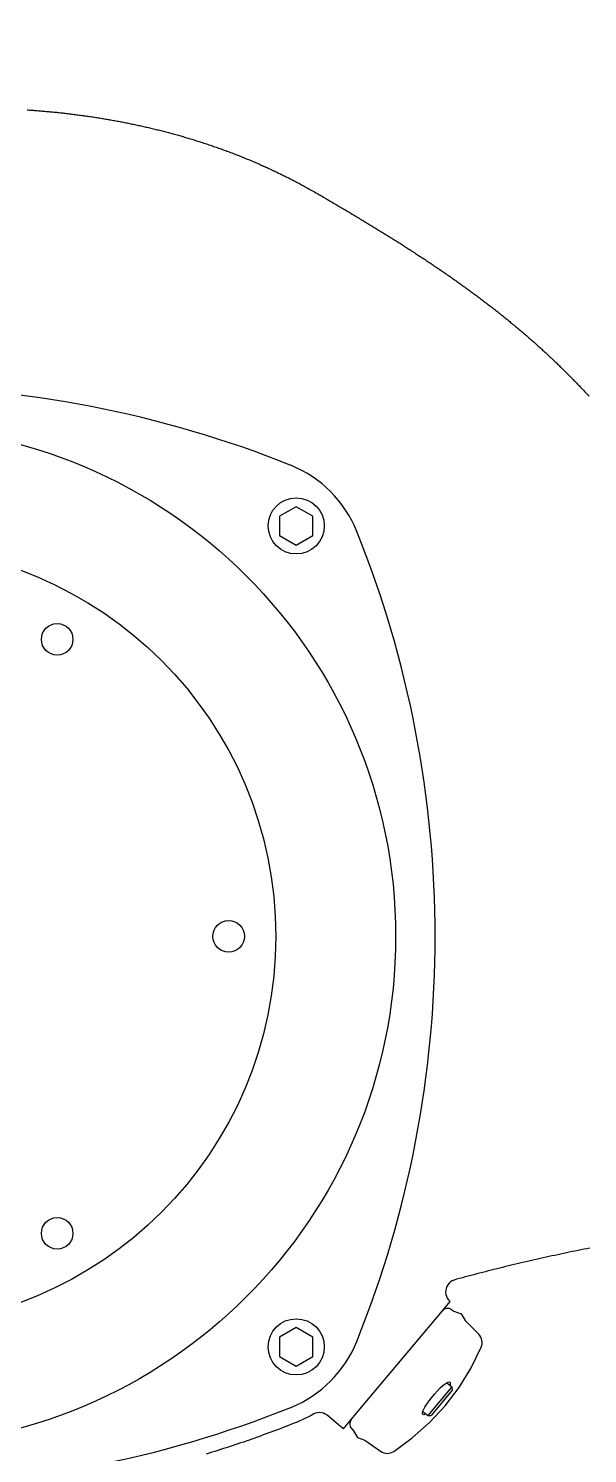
# Model space of a CAD drawing. Extents: x 0 to 216, y -5 to 280.
# Drawn here: x 122.37 to 125.17, y 187.08 to 194.22 of the extents above; entities that cross this region are included whole.
import ezdxf

# ---------------------------------------------------------------- set-up
doc = ezdxf.new("R2010")
doc.units = 0
doc.header["$LTSCALE"] = 10
doc.header["$MEASUREMENT"] = 0
doc.linetypes.add('SHORT_DASH', pattern=[0.125, 0.03125, -0.0625, 0.03125])
doc.layers.add('CADdetails-9-EXTRAFINE', color=9, linetype='CONTINUOUS')

msp = doc.modelspace()

# ---------------------------------------------------------------- linework, layer by layer
at = {"layer": 'CADdetails-9-EXTRAFINE', "linetype": 'Continuous'}
for p, q in [((123.7139, 191.8214), (123.6305, 191.7732)), ((123.7972, 191.7732), (123.7139, 191.8214)), ((123.6305, 191.7732), (123.6305, 191.677)), ((123.7972, 191.677), (123.7972, 191.7732)), ((123.6305, 191.677), (123.7139, 191.6289)), ((123.7139, 191.6289), (123.7972, 191.677)), ((125.0237, 188.0733), (125.0091, 188.0701)), ((125.0382, 188.0764), (125.0237, 188.0733)), ((125.0528, 188.0795), (125.0382, 188.0764)), ((125.0674, 188.0825), (125.0528, 188.0795)), ((125.082, 188.0856), (125.0674, 188.0825)), ((125.0965, 188.0886), (125.082, 188.0856)), ((125.1111, 188.0916), (125.0965, 188.0886)), ((125.1257, 188.0945), (125.1111, 188.0916)), ((125.1403, 188.0975), (125.1257, 188.0945)), ((125.1549, 188.1004), (125.1403, 188.0975)), ((125.1695, 188.1033), (125.1549, 188.1004)), ((125.1842, 188.1062), (125.1695, 188.1033)), ((124.719, 188.0027), (124.7045, 187.9991)), ((124.7334, 188.0063), (124.719, 188.0027)), ((124.7479, 188.0098), (124.7334, 188.0063)), ((124.7623, 188.0134), (124.7479, 188.0098)), ((124.7768, 188.0169), (124.7623, 188.0134)), ((124.7913, 188.0204), (124.7768, 188.0169)), ((124.8058, 188.0239), (124.7913, 188.0204)), ((124.8203, 188.0273), (124.8058, 188.0239)), ((124.8348, 188.0308), (124.8203, 188.0273)), ((124.8493, 188.0342), (124.8348, 188.0308)), ((124.8638, 188.0376), (124.8493, 188.0342)), ((124.8783, 188.0409), (124.8638, 188.0376)), ((124.8928, 188.0443), (124.8783, 188.0409)), ((124.9073, 188.0476), (124.8928, 188.0443)), ((124.9218, 188.0509), (124.9073, 188.0476)), ((124.9364, 188.0541), (124.9218, 188.0509)), ((124.9509, 188.0574), (124.9364, 188.0541)), ((124.9654, 188.0606), (124.9509, 188.0574)), ((124.98, 188.0638), (124.9654, 188.0606)), ((124.9945, 188.067), (124.98, 188.0638)), ((125.0091, 188.0701), (124.9945, 188.067)), ((124.4795, 187.9302), (124.4732, 187.9224)), ((124.4871, 187.9369), (124.4795, 187.9302)), ((124.4956, 187.9424), (124.4871, 187.9369)), ((124.5047, 187.9464), (124.4956, 187.9424)), ((124.5171, 187.9499), (124.5047, 187.9464)), ((124.546, 187.9578), (124.5171, 187.9499)), ((124.5603, 187.9616), (124.546, 187.9578)), ((124.5747, 187.9655), (124.5603, 187.9616)), ((124.5891, 187.9693), (124.5747, 187.9655)), ((124.6035, 187.9731), (124.5891, 187.9693)), ((124.6179, 187.9769), (124.6035, 187.9731)), ((124.6324, 187.9806), (124.6179, 187.9769)), ((124.6468, 187.9844), (124.6324, 187.9806)), ((124.6612, 187.9881), (124.6468, 187.9844)), ((124.6756, 187.9918), (124.6612, 187.9881)), ((124.6901, 187.9954), (124.6756, 187.9918)), ((124.7045, 187.9991), (124.6901, 187.9954)), ((124.4627, 187.8945), (124.4623, 187.8844)), ((124.4623, 187.8844), (124.4635, 187.8745)), ((124.4647, 187.9043), (124.4627, 187.8945)), ((124.4635, 187.8745), (124.4662, 187.8648)), ((124.4682, 187.9137), (124.4647, 187.9043)), ((124.4662, 187.8648), (124.4705, 187.8556)), ((124.4732, 187.9224), (124.4682, 187.9137)), ((123.9897, 187.2479), (124.4458, 187.7915)), ((124.4458, 187.7915), (124.4848, 187.838)), ((124.4705, 187.8556), (124.4763, 187.8472)), ((124.4763, 187.8472), (124.4848, 187.838)), ((124.493, 187.7977), (124.504, 187.79)), ((124.504, 187.79), (124.5406, 187.7767)), ((124.5406, 187.7767), (124.56, 187.743)), ((124.56, 187.743), (124.6282, 187.6748)), ((123.7139, 187.7078), (123.6305, 187.6597)), ((123.6305, 187.6597), (123.6305, 187.5634)), ((123.7972, 187.6597), (123.7139, 187.7078)), ((123.7972, 187.5634), (123.7972, 187.6597)), ((124.5902, 187.5071), (124.6407, 187.61)), ((123.6305, 187.5634), (123.7139, 187.5153)), ((123.7139, 187.5153), (123.7972, 187.5634)), ((124.5295, 187.4086), (124.5902, 187.5071)), ((124.4604, 187.427), (124.4705, 187.4332)), ((124.4684, 187.4319), (124.4937, 187.4106)), ((124.4705, 187.4332), (124.4783, 187.4358)), ((124.4783, 187.4358), (124.4835, 187.4345)), ((124.4835, 187.4345), (124.4857, 187.4297)), ((124.4937, 187.4106), (124.3731, 187.2669)), ((124.4952, 187.3941), (124.3896, 187.2683)), ((124.393, 187.3586), (124.4068, 187.3751)), ((124.4068, 187.3751), (124.4212, 187.3911)), ((124.4212, 187.3911), (124.4355, 187.4057)), ((124.4355, 187.4057), (124.4488, 187.4178)), ((124.4488, 187.4178), (124.4604, 187.427)), ((124.4597, 187.3167), (124.5295, 187.4086)), ((124.485, 187.4212), (124.4842, 187.4186)), ((124.4857, 187.4297), (124.485, 187.4212)), ((124.4937, 187.4106), (124.4952, 187.3941)), ((124.3468, 187.2858), (124.3512, 187.2968)), ((124.3477, 187.2881), (124.3731, 187.2669)), ((124.3512, 187.2968), (124.3582, 187.3099)), ((124.3582, 187.3099), (124.3679, 187.325)), ((124.3679, 187.325), (124.3797, 187.3416)), ((124.3797, 187.3416), (124.393, 187.3586)), ((124.3813, 187.232), (124.4597, 187.3167)), ((123.6757, 187.218), (123.6617, 187.2125)), ((123.6897, 187.2235), (123.6757, 187.218)), ((123.7038, 187.2291), (123.6897, 187.2235)), ((123.7179, 187.2348), (123.7038, 187.2291)), ((123.7323, 187.2408), (123.7179, 187.2348)), ((123.7466, 187.2472), (123.7323, 187.2408)), ((123.7608, 187.2539), (123.7466, 187.2472)), ((123.7748, 187.2609), (123.7608, 187.2539)), ((123.7888, 187.2684), (123.7748, 187.2609)), ((123.8012, 187.2752), (123.7888, 187.2684)), ((123.8104, 187.2791), (123.8012, 187.2752)), ((123.8203, 187.2815), (123.8104, 187.2791)), ((123.8304, 187.2822), (123.8203, 187.2815)), ((123.8405, 187.2814), (123.8304, 187.2822)), ((123.8502, 187.2789), (123.8405, 187.2814)), ((123.8596, 187.2749), (123.8502, 187.2789)), ((123.868, 187.2696), (123.8596, 187.2749)), ((123.8783, 187.2611), (123.868, 187.2696)), ((123.9129, 187.2321), (123.8783, 187.2611)), ((123.9244, 187.2224), (123.9129, 187.2321)), ((123.9357, 187.2128), (123.9244, 187.2224)), ((123.9507, 187.2014), (123.9897, 187.2479)), ((124.2949, 187.1551), (124.3813, 187.232)), ((124.3457, 187.2776), (124.3468, 187.2858)), ((124.3478, 187.2728), (124.3457, 187.2776)), ((124.353, 187.2715), (124.3478, 187.2728)), ((124.3612, 187.2736), (124.353, 187.2715)), ((124.3636, 187.2749), (124.3612, 187.2736)), ((124.3731, 187.2669), (124.3896, 187.2683)), ((123.4921, 187.1496), (123.4778, 187.1446)), ((123.5063, 187.1546), (123.4921, 187.1496)), ((123.5205, 187.1597), (123.5063, 187.1546)), ((123.5347, 187.1648), (123.5205, 187.1597)), ((123.5488, 187.1699), (123.5347, 187.1648)), ((123.563, 187.1751), (123.5488, 187.1699)), ((123.5771, 187.1803), (123.563, 187.1751)), ((123.5913, 187.1856), (123.5771, 187.1803)), ((123.6054, 187.1909), (123.5913, 187.1856)), ((123.6195, 187.1963), (123.6054, 187.1909)), ((123.6336, 187.2016), (123.6195, 187.1963)), ((123.6476, 187.2071), (123.6336, 187.2016)), ((123.6617, 187.2125), (123.6476, 187.2071)), ((123.9507, 187.2014), (123.9357, 187.2128)), ((123.9918, 187.2004), (124.0013, 187.1909)), ((124.0013, 187.1909), (124.0207, 187.1572)), ((124.0207, 187.1572), (124.0573, 187.1439)), ((124.2023, 187.0875), (124.2949, 187.1551)), ((123.2772, 187.0787), (123.2629, 187.0744)), ((123.2917, 187.0832), (123.2772, 187.0787)), ((123.3061, 187.0877), (123.2917, 187.0832)), ((123.3204, 187.0922), (123.3061, 187.0877)), ((123.3348, 187.0968), (123.3204, 187.0922)), ((123.3492, 187.1014), (123.3348, 187.0968)), ((123.3635, 187.106), (123.3492, 187.1014)), ((123.3779, 187.1107), (123.3635, 187.106)), ((123.3922, 187.1154), (123.3779, 187.1107)), ((123.4065, 187.1202), (123.3922, 187.1154)), ((123.4208, 187.125), (123.4065, 187.1202)), ((123.4351, 187.1298), (123.4208, 187.125)), ((123.4493, 187.1347), (123.4351, 187.1298)), ((123.4636, 187.1396), (123.4493, 187.1347)), ((123.4778, 187.1446), (123.4636, 187.1396)), ((124.0573, 187.1439), (124.1363, 187.0886))]:
    msp.add_line(p, q, dxfattribs=at)
for points in [[(127.1422, 191.235, 0), (127.1431, 191.2861, -0.000148)], [(122.3651, 193.8097, -0.001594), (122.3905, 193.808, -0.001565), (122.4163, 193.8061, -0.00161), (122.4418, 193.804, -0.001604), (122.4674, 193.8017, -0.001644), (122.4927, 193.7993, -0.00161), (122.5185, 193.7967, -0.001644), (122.5439, 193.794, -0.001629), (122.5695, 193.7911, -0.001687), (122.5948, 193.788, -0.001663), (122.6204, 193.7847, -0.001706), (122.6457, 193.7813, -0.001683), (122.6713, 193.7777, -0.00172), (122.6965, 193.774, -0.001696), (122.722, 193.77, -0.001748), (122.7472, 193.7659, -0.001727), (122.7726, 193.7616, -0.00178), (122.7977, 193.7572, -0.001751), (122.8231, 193.7525, -0.0018), (122.8482, 193.7477, -0.001783), (122.8735, 193.7426, -0.001822), (122.8984, 193.7375, -0.001788), (122.9237, 193.7321, -0.001841), (122.9486, 193.7266, -0.001819), (122.9737, 193.7208, -0.001893), (122.9985, 193.7149, -0.001864), (123.0236, 193.7088, -0.00191), (123.0482, 193.7025, -0.001875), (123.0733, 193.696, -0.001929), (123.0979, 193.6894, -0.001909), (123.1227, 193.6825, -0.001976), (123.1472, 193.6755, -0.001939), (123.172, 193.6682, -0.001997), (123.1964, 193.6608, -0.001977), (123.221, 193.6531, -0.002026), (123.2452, 193.6454, -0.001984), (123.2698, 193.6372, -0.00205), (123.294, 193.629, -0.002038), (123.3183, 193.6206, -0.002097), (123.3422, 193.6121, -0.002048), (123.3666, 193.6032, -0.002102), (123.3906, 193.5942, -0.0021), (123.4145, 193.5849, -0.002143), (123.4382, 193.5756, -0.002108), (123.4621, 193.5659, -0.002127), (123.4858, 193.5561, -0.002128), (123.5094, 193.546, -0.002154), (123.5328, 193.5359, -0.00212), (123.5564, 193.5254, -0.002165), (123.5794, 193.5149, -0.002117), (123.603, 193.5039, -0.002256), (123.6256, 193.4931, -0.002157), (123.6492, 193.4816, -0.002409), (123.6724, 193.47, -0.002483), (123.6949, 193.4585, -0.0024), (123.7186, 193.4462, -0.002604), (123.7402, 193.4345, -0.001809), (123.7653, 193.4208, -0.002274), (123.7851, 193.4097, -0.001118), (123.8123, 193.3943, -0.001736), (123.8297, 193.3843, -0.000432), (123.8568, 193.3686, -0.000677), (123.874, 193.3585, -0.000167), (123.9005, 193.343, -0.00025), (123.9182, 193.3326, -0.000286), (123.9413, 193.319, -0.000313), (123.9624, 193.3066, -0.000656), (123.9816, 193.2952, -0.000503), (124.0065, 193.2804, -0.000621), (124.0274, 193.2679, -0.000562), (124.0505, 193.254, -0.000634), (124.0718, 193.2411, -0.000599), (124.0943, 193.2274, -0.000668), (124.1155, 193.2144, -0.000625), (124.138, 193.2005, -0.000706), (124.1591, 193.1875, -0.00066), (124.1816, 193.1735, -0.00077), (124.2026, 193.1603, -0.000724), (124.225, 193.1462, -0.00083), (124.2457, 193.133, -0.000766), (124.2682, 193.1186, -0.000872), (124.2892, 193.105, -0.000831), (124.3113, 193.0907, -0.000938), (124.332, 193.0772, -0.000877), (124.3541, 193.0626, -0.000972), (124.375, 193.0487, -0.000927), (124.3967, 193.0341, -0.001034), (124.4174, 193.0201, -0.000982), (124.4392, 193.0053, -0.001079), (124.4597, 192.9911, -0.00102), (124.4813, 192.9761, -0.001133), (124.5019, 192.9617, -0.001087), (124.5233, 192.9466, -0.001203), (124.5436, 192.9321, -0.001138), (124.5649, 192.9166, -0.001244), (124.5852, 192.9019, -0.001194), (124.6063, 192.8863, -0.001309), (124.6265, 192.8713, -0.00126), (124.6474, 192.8556, -0.001353), (124.6673, 192.8404, -0.001295), (124.6881, 192.8245, -0.001393), (124.708, 192.809, -0.001345), (124.7285, 192.7929, -0.001466), (124.7481, 192.7773, -0.001395), (124.7685, 192.7608, -0.001533), (124.788, 192.745, -0.001469), (124.8082, 192.7283, -0.001619), (124.8274, 192.7124, -0.001534), (124.8475, 192.6953, -0.001693), (124.8667, 192.6789, -0.001644), (124.8863, 192.6619, -0.001766), (124.9054, 192.6451, -0.00173), (124.9247, 192.6278, -0.001737), (124.9436, 192.6107, -0.001726), (124.9626, 192.5933, -0.001698), (124.9815, 192.5757, -0.001725), (125, 192.5582, -0.001687), (125.0188, 192.5402, -0.001746), (125.0369, 192.5226, -0.001605), (125.0558, 192.5041, -0.001706), (125.0734, 192.4866, -0.001431), (125.0923, 192.4675, -0.001565), (125.1094, 192.4501, -0.001245), (125.1281, 192.4307, -0.001377), (125.145, 192.4131, -0.001118), (125.1634, 192.3937, -0.001223), (125.1802, 192.3759, -0.001059)]]:
    msp.add_lwpolyline(points, format="xyb", dxfattribs=at)
for centre, radius in [((124.406, 196.4993), 18.5358), ((124.406, 196.4993), 17.6496), ((121.6571, 189.6683), 2.5548), ((123.7139, 191.7251), 0.1407), ((121.6571, 189.6683), 1.9544), ((122.5162, 191.1564), 0.0792), ((123.3754, 189.6683), 0.0792), ((122.5162, 188.1803), 0.0792), ((123.7139, 187.6116), 0.1407)]:
    msp.add_circle(centre, radius, dxfattribs=at)
at = {"layer": 'CADdetails-9-EXTRAFINE', "linetype": 'SHORT_DASH'}
for radius in [18.3143, 12.4064]:
    msp.add_circle((124.406, 196.4993), radius, dxfattribs=at)
at = {"layer": 'CADdetails-9-EXTRAFINE', "linetype": 'Continuous'}
for centre, radius, start, end in [((121.6571, 186.9812), 5.44, 68.09763, 111.90237), ((123.4638, 191.4751), 0.5966, 21.90237, 68.09763), ((118.97, 189.6683), 5.44, 338.09763, 21.90237), ((124.4728, 187.7689), 0.0352, 55, 140), ((124.5868, 187.6332), 0.0586, 336.63406, 45), ((123.4638, 187.8616), 0.5966, 291.90237, 338.09763), ((121.6571, 192.3555), 5.44, 248.09763, 291.90237), ((124.0167, 187.2253), 0.0352, 140, 225), ((124.17, 187.1365), 0.0586, 235, 303.36594)]:
    msp.add_arc(centre, radius, start, end, dxfattribs=at)

doc.saveas('drawing.dxf')
